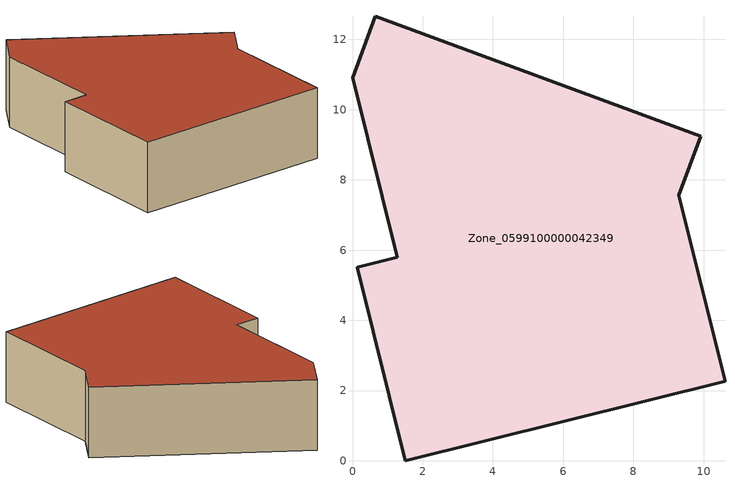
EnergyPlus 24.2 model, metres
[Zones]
Zone_0599100000042349
 floor ground (C_G): 9.3,7.56 10.61,2.27 1.5,0 0.13,5.51 1.27,5.79 0,10.91 0.65,12.66 9.92,9.24 z0
 wall outside (C_F): 10.61,2.27 9.3,7.56 9.92,9.24 0.65,12.66 0,10.91 1.27,5.79 0.13,5.51 1.5,0 10.61,2.27 z0:3.31
 roof outside (C_R): 9.3,7.56 9.92,9.24 0.65,12.66 0,10.91 1.27,5.79 0.13,5.51 1.5,0 10.61,2.27 z3.31
[BUILDING]
Pand.0599100000042349: North Axis=0; Terrain=City; Loads Convergence Tolerance Value=0.04; Temperature Convergence Tolerance Value=0.4; Solar Distribution=FullExterior; Maximum Number of Warmup Days=25; Minimum Number of Warmup Days=1
[Site:Location]
Rotterdam.The.Hague.AP_ZH_NLD Design_Conditions: Latitude=51.96; Longitude=4.45; Time Zone=1; Elevation=-4.5
[SITE:GROUNDTEMPERATURE:BUILDINGSURFACE]
18, 18, 18, 18, 18, 18, 18, 18, 18, 18, 18, 18
[MATERIAL] Thermal Absorptance=0.9; Solar Absorptance=0.7; Visible Absorptance=0.7
Name | Roughness | Thickness | Conductivity | Density | Specific Heat
G.TC.1975-1991 | MediumSmooth | 0.15 | 0.288461 | 540 | 1210
F.TC.1975-1991 | Rough | 0.3 | 0.230769 | 1920 | 840
R.TC.1975-1991 | MediumRough | 0.2 | 0.153846 | 1500 | 1000
[CONSTRUCTION]
C_G: G.TC.1975-1991
C_F: F.TC.1975-1991
C_R: R.TC.1975-1991
[ZONE]
Zone_0599100000042349: Type=1; Multiplier=1; Ceiling Height=Autocalculate; Volume=Autocalculate; Floor Area=autocalculate; Part of Total Floor Area=Yes
[ZONEINFILTRATION:DESIGNFLOWRATE]
Infil_Zone_0599100000042349: Zone or ZoneList or Space or SpaceList=Zone_0599100000042349; Schedule=AlwaysOn; Design Flow Rate Calculation Method=Flow/Area; Flow Rate per Floor Area=0.003; Constant Term Coefficient=1; Temperature Term Coefficient=0; Velocity Term Coefficient=0; Velocity Squared Term Coefficient=0
[HVACTEMPLATE:ZONE:IDEALLOADSAIRSYSTEM]
Zone_0599100000042349: Maximum Heating Supply Air Temperature=50; Minimum Cooling Supply Air Temperature=13; Maximum Heating Supply Air Humidity Ratio=0.0156; Minimum Cooling Supply Air Humidity Ratio=0.0077; Heating Limit=NoLimit; Cooling Limit=NoLimit; Dehumidification Control Type=ConstantSensibleHeatRatio; Cooling Sensible Heat Ratio=0.7; Dehumidification Setpoint=60; Humidification Control Type=None; Humidification Setpoint=30; Outdoor Air Method=None; Outdoor Air Flow Rate per Person=0.00944; Outdoor Air Flow Rate per Zone Floor Area=0; Outdoor Air Flow Rate per Zone=0; Demand Controlled Ventilation Type=None; Outdoor Air Economizer Type=NoEconomizer; Heat Recovery Type=None; Sensible Heat Recovery Effectiveness=0.7; Latent Heat Recovery Effectiveness=0.65
[ZONECONTROL:THERMOSTAT]
ThermostatControl_Zone_0599100000042349: Zone or ZoneList=Zone_0599100000042349; Control Type Schedule=DualSetpointControlType; Control 1=Thermostat_Zone_0599100000042349; Temperature Difference Between Cutout And Setpoint=0
[THERMOSTATSETPOINT:DUALSETPOINT]
Thermostat_Zone_0599100000042349: Heating Setpoint Temperature Schedule=HeatingSetpoint_Zone_0599100000042349; Cooling Setpoint Temperature Schedule=CoolingSetpoint_Zone_0599100000042349
[SCHEDULE:COMPACT]
HeatingSetpoint_Zone_0599100000042349: Through: 12/31, For: AllDays, Until: 24:00, 21
CoolingSetpoint_Zone_0599100000042349: Through: 12/31, For: AllDays, Until: 24:00, 24
DualSetpointControlType: Through: 12/31, For: AllDays, Until: 24:00, 4
AlwaysOn: Through: 12/31, For: AllDays, Until: 24:00, 1
